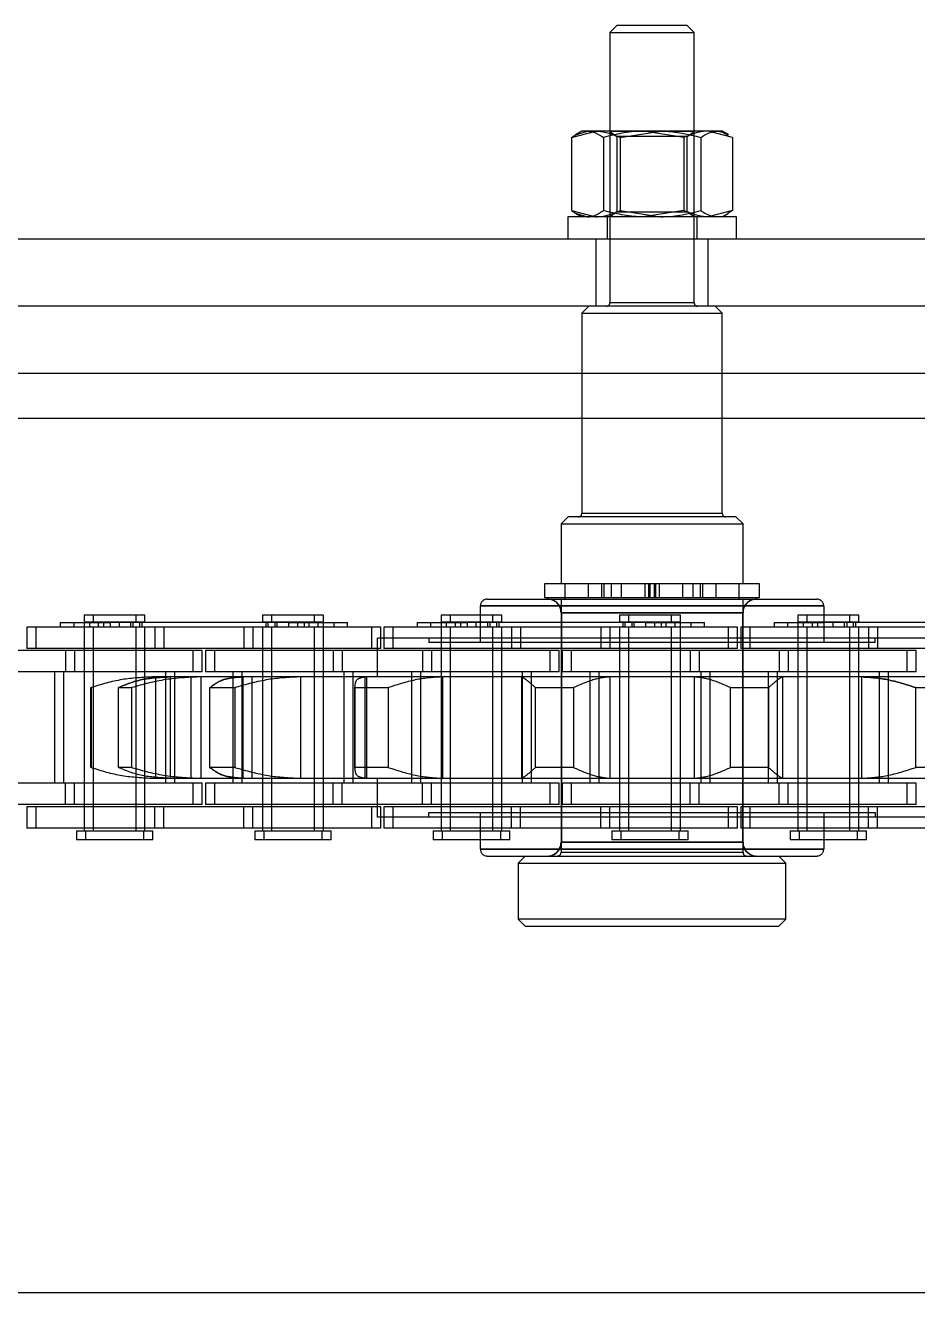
# Model space of a CAD drawing. Header units: metres. Extents: x 0 to 21025, y 0 to 14850.
# Drawn here: x 4385.1 to 4448.6, y 9261.1 to 9351.4 of the extents above; entities that cross this region are included whole.
import ezdxf

# ---------------------------------------------------------------- set-up
doc = ezdxf.new("R2010")
doc.units = ezdxf.units.M
doc.header["$LTSCALE"] = 25
doc.linetypes.add('HIDDEN2', pattern=[4.7625, 3.175, -1.5875])
doc.layers.add('SL4', color=4, linetype='Continuous')
doc.layers.add('ST1', color=7, linetype='HIDDEN2')

msp = doc.modelspace()

# ---------------------------------------------------------------- linework, layer by layer
at = {"layer": 'SL4'}
for p, q in [((4427.197, 9351.384), (4426.697, 9350.884)), ((4432.197, 9351.384), (4427.197, 9351.384)), ((4432.697, 9350.884), (4432.197, 9351.384)), ((4426.697, 9350.884), (4426.697, 9343.849)), ((4426.697, 9350.884), (4432.697, 9350.884)), ((4432.697, 9343.849), (4432.697, 9350.884)), ((4423.965, 9343.402), (4425.697, 9343.849)), ((4424.697, 9343.849), (4424.26, 9343.596)), ((4425.697, 9343.849), (4424.697, 9343.849)), ((4430.295, 9343.849), (4425.697, 9343.849)), ((4427.429, 9343.402), (4430.295, 9343.849)), ((4434.295, 9343.849), (4430.295, 9343.849)), ((4434.697, 9343.849), (4434.295, 9343.849)), ((4435.134, 9343.596), (4434.697, 9343.849)), ((4423.965, 9343.402), (4424.251, 9343.591)), ((4423.965, 9343.402), (4423.965, 9338.195)), ((4427.429, 9343.402), (4427.429, 9338.195)), ((4433.161, 9343.402), (4433.161, 9338.195)), ((4435.429, 9343.402), (4435.429, 9338.195)), ((4423.697, 9337.749), (4423.697, 9336.149)), ((4435.697, 9337.749), (4423.697, 9337.749)), ((4423.965, 9338.195), (4425.697, 9337.749)), ((4423.965, 9338.195), (4424.251, 9338.006)), ((4424.26, 9338.001), (4424.697, 9337.749)), ((4427.429, 9338.195), (4430.295, 9337.749)), ((4434.697, 9337.749), (4435.134, 9338.001)), ((4435.117, 9338.04), (4435.429, 9338.195)), ((4435.697, 9336.149), (4435.697, 9337.749)), ((5535.514, 9336.149), (4210.539, 9336.149)), ((4210.539, 9326.624), (5535.514, 9326.624)), ((4210.539, 9261.149), (5535.514, 9261.149))]:
    msp.add_line(p, q, dxfattribs=at)
for points, knots in [([(4425.697, 9343.849), (4425.738, 9343.848), (4426.323, 9343.842), (4426.896, 9343.614), (4427.429, 9343.402)], [0, 0, 0, 0, 0.070201, 1, 1, 1, 1]), ([(4430.295, 9343.849), (4430.363, 9343.848), (4431.33, 9343.842), (4432.279, 9343.614), (4433.161, 9343.402)], [0, 0, 0, 0, 0.070201, 1, 1, 1, 1]), ([(4433.161, 9343.402), (4433.256, 9343.469), (4433.626, 9343.731), (4434.01, 9343.799), (4434.295, 9343.849)], [0, 0, 0, 0, 0.257551, 1, 1, 1, 1]), ([(4434.295, 9343.849), (4434.398, 9343.844), (4434.676, 9343.831), (4434.946, 9343.663), (4435.117, 9343.557)], [0, 0, 0, 0, 0.371326, 1, 1, 1, 1]), ([(4425.697, 9337.749), (4425.738, 9337.749), (4426.323, 9337.755), (4426.896, 9337.983), (4427.429, 9338.195)], [0, 0, 0, 0, 0.070201, 1, 1, 1, 1]), ([(4430.295, 9337.749), (4430.363, 9337.749), (4431.33, 9337.755), (4432.279, 9337.983), (4433.161, 9338.195)], [0, 0, 0, 0, 0.070201, 1, 1, 1, 1]), ([(4433.161, 9338.195), (4433.256, 9338.128), (4433.626, 9337.866), (4434.01, 9337.799), (4434.295, 9337.749)], [0, 0, 0, 0, 0.257551, 1, 1, 1, 1])]:
    msp.add_open_spline(points, degree=3, knots=knots, dxfattribs=at)
at = {"layer": 'ST1'}
for p, q in [((4424.251, 9343.591), (4425.099, 9343.849)), ((4426.697, 9343.849), (4426.697, 9331.634)), ((4426.697, 9343.849), (4426.697, 9343.823)), ((4431.965, 9343.402), (4429.099, 9343.849)), ((4432.697, 9331.634), (4432.697, 9343.849)), ((4432.697, 9343.823), (4432.697, 9343.849)), ((4435.429, 9343.402), (4433.697, 9343.849)), ((4426.233, 9343.402), (4426.233, 9338.195)), ((4432.697, 9343.823), (4426.697, 9343.823)), ((4426.697, 9343.823), (4427.197, 9343.473)), ((4431.996, 9343.473), (4427.197, 9343.473)), ((4427.197, 9343.473), (4427.197, 9338.099)), ((4431.965, 9343.402), (4431.965, 9338.195)), ((4432.197, 9343.473), (4431.996, 9343.473)), ((4432.197, 9343.473), (4432.697, 9343.823)), ((4432.197, 9338.099), (4432.197, 9343.473)), ((4424.251, 9338.006), (4425.099, 9337.749)), ((4426.497, 9337.749), (4426.497, 9336.149)), ((4427.197, 9338.099), (4426.697, 9337.749)), ((4427.197, 9338.099), (4432.197, 9338.099)), ((4431.965, 9338.195), (4429.099, 9337.749)), ((4432.697, 9337.749), (4432.197, 9338.099)), ((4432.897, 9336.149), (4432.897, 9337.749)), ((4435.429, 9338.195), (4433.697, 9337.749)), ((4425.697, 9336.149), (4425.697, 9331.386)), ((4433.697, 9331.386), (4433.697, 9336.149)), ((5535.514, 9331.386), (4210.539, 9331.386)), ((4425.197, 9331.384), (4424.697, 9330.884)), ((4434.197, 9331.384), (4425.197, 9331.384)), ((4432.697, 9331.634), (4426.697, 9331.634)), ((4434.697, 9330.884), (4434.197, 9331.384)), ((4424.697, 9330.884), (4434.697, 9330.884)), ((4424.697, 9330.884), (4424.697, 9316.634)), ((4434.697, 9316.634), (4434.697, 9330.884)), ((4210.539, 9326.624), (5535.514, 9326.624)), ((5535.514, 9323.386), (4210.539, 9323.386)), ((4423.722, 9316.384), (4423.222, 9315.884)), ((4423.222, 9315.884), (4436.172, 9315.884)), ((4423.222, 9315.884), (4423.222, 9311.629)), ((4435.672, 9316.384), (4423.722, 9316.384)), ((4434.697, 9316.634), (4424.743, 9316.634)), ((4436.172, 9315.884), (4435.672, 9316.384)), ((4436.172, 9311.629), (4436.172, 9315.884)), ((4437.34, 9311.629), (4422.053, 9311.629)), ((4422.053, 9311.629), (4422.053, 9310.629)), ((4423.497, 9311.629), (4423.497, 9310.529)), ((4423.497, 9311.629), (4423.497, 9310.629)), ((4425.149, 9311.629), (4425.149, 9310.629)), ((4426.1, 9311.629), (4426.1, 9310.629)), ((4426.276, 9311.629), (4426.276, 9310.629)), ((4426.792, 9311.629), (4426.792, 9310.629)), ((4427.497, 9311.629), (4427.497, 9310.629)), ((4429.197, 9310.629), (4429.197, 9311.629)), ((4429.447, 9311.629), (4429.447, 9310.629)), ((4429.535, 9311.629), (4429.535, 9310.629)), ((4429.858, 9311.629), (4429.858, 9310.629)), ((4429.947, 9311.629), (4429.947, 9310.629)), ((4430.197, 9311.629), (4430.197, 9310.629)), ((4431.897, 9310.629), (4431.897, 9311.629)), ((4432.601, 9311.629), (4432.601, 9310.629)), ((4433.118, 9311.629), (4433.118, 9310.629)), ((4433.293, 9311.629), (4433.293, 9310.629)), ((4434.244, 9311.629), (4434.244, 9310.629)), ((4435.897, 9310.529), (4435.897, 9311.629)), ((4435.897, 9310.629), (4435.897, 9311.629)), ((4437.34, 9310.629), (4437.34, 9311.629)), ((4417.97, 9310.529), (4441.423, 9310.529)), ((4437.34, 9310.629), (4422.053, 9310.629)), ((4423.222, 9310.529), (4423.222, 9292.489)), ((4436.172, 9292.489), (4436.172, 9310.529)), ((4417.482, 9307.44), (4417.482, 9310.04)), ((4417.482, 9310.04), (4441.912, 9310.04)), ((4441.912, 9310.04), (4417.482, 9310.04)), ((4423.222, 9309.551), (4423.222, 9293.216)), ((4436.147, 9309.551), (4423.246, 9309.551)), ((4423.246, 9309.551), (4423.246, 9293.216)), ((4423.246, 9309.551), (4436.147, 9309.551)), ((4436.147, 9293.216), (4436.147, 9309.551)), ((4436.172, 9293.216), (4436.172, 9309.551)), ((4441.912, 9310.04), (4441.912, 9307.44)), ((4387.577, 9308.873), (4391.129, 9308.873)), ((4387.577, 9308.873), (4387.577, 9308.541)), ((4388.538, 9308.873), (4388.538, 9308.541)), ((4392.974, 9309.384), (4389.284, 9309.384)), ((4389.284, 9309.384), (4389.284, 9308.91)), ((4389.284, 9308.91), (4392.974, 9308.91)), ((4389.284, 9308.873), (4389.284, 9307.021)), ((4389.653, 9308.91), (4389.653, 9308.541)), ((4389.923, 9309.384), (4389.923, 9308.91)), ((4390.292, 9308.91), (4390.292, 9308.541)), ((4390.661, 9308.873), (4390.661, 9308.541)), ((4391.129, 9308.873), (4391.129, 9308.541)), ((4403.829, 9308.873), (4391.129, 9308.873)), ((4391.768, 9308.873), (4391.768, 9308.541)), ((4392.605, 9308.541), (4392.605, 9308.91)), ((4392.748, 9308.873), (4392.748, 9308.541)), ((4393.613, 9309.384), (4392.974, 9309.384)), ((4392.974, 9308.91), (4392.974, 9309.384)), ((4392.974, 9308.91), (4393.613, 9308.91)), ((4393.244, 9308.541), (4393.244, 9308.91)), ((4393.387, 9308.873), (4393.387, 9308.541)), ((4393.613, 9308.91), (4393.613, 9309.384)), ((4405.674, 9309.384), (4401.984, 9309.384)), ((4401.984, 9309.384), (4401.984, 9308.91)), ((4401.984, 9308.91), (4405.674, 9308.91)), ((4402.21, 9308.873), (4402.21, 9308.541)), ((4402.353, 9308.91), (4402.353, 9308.541)), ((4402.623, 9309.384), (4402.623, 9308.91)), ((4402.849, 9308.873), (4402.849, 9308.541)), ((4402.992, 9308.91), (4402.992, 9308.541)), ((4403.829, 9308.873), (4403.829, 9308.541)), ((4403.829, 9308.873), (4407.06, 9308.873)), ((4404.468, 9308.873), (4404.468, 9308.541)), ((4404.936, 9308.873), (4404.936, 9308.541)), ((4405.305, 9308.541), (4405.305, 9308.91)), ((4406.313, 9309.384), (4405.674, 9309.384)), ((4405.674, 9308.91), (4405.674, 9309.384)), ((4405.674, 9308.91), (4406.313, 9308.91)), ((4405.944, 9308.541), (4405.944, 9308.91)), ((4406.313, 9308.91), (4406.313, 9309.384)), ((4406.313, 9307.021), (4406.313, 9308.873)), ((4407.06, 9308.873), (4408.02, 9308.873)), ((4407.06, 9308.873), (4407.06, 9308.541)), ((4408.02, 9308.541), (4408.02, 9308.873)), ((4412.977, 9308.873), (4416.529, 9308.873)), ((4412.977, 9308.873), (4412.977, 9308.541)), ((4413.938, 9308.873), (4413.938, 9308.541)), ((4418.374, 9309.384), (4414.684, 9309.384)), ((4414.684, 9309.384), (4414.684, 9308.91)), ((4414.684, 9308.91), (4418.374, 9308.91)), ((4414.684, 9308.873), (4414.684, 9307.021)), ((4415.053, 9308.91), (4415.053, 9308.541)), ((4415.323, 9309.384), (4415.323, 9308.91)), ((4415.692, 9308.91), (4415.692, 9308.541)), ((4416.061, 9308.873), (4416.061, 9308.541)), ((4416.529, 9308.873), (4416.529, 9308.541)), ((4429.229, 9308.873), (4416.529, 9308.873)), ((4417.168, 9308.873), (4417.168, 9308.541)), ((4418.005, 9308.541), (4418.005, 9308.91)), ((4418.148, 9308.873), (4418.148, 9308.541)), ((4419.013, 9309.384), (4418.374, 9309.384)), ((4418.374, 9308.91), (4418.374, 9309.384)), ((4418.374, 9308.91), (4419.013, 9308.91)), ((4418.644, 9308.541), (4418.644, 9308.91)), ((4418.787, 9308.873), (4418.787, 9308.541)), ((4419.013, 9308.91), (4419.013, 9309.384)), ((4431.074, 9309.384), (4427.384, 9309.384)), ((4427.384, 9309.384), (4427.384, 9308.91)), ((4427.384, 9308.91), (4431.074, 9308.91)), ((4427.61, 9308.873), (4427.61, 9308.541)), ((4427.753, 9308.91), (4427.753, 9308.541)), ((4428.023, 9309.384), (4428.023, 9308.91)), ((4428.249, 9308.873), (4428.249, 9308.541)), ((4428.392, 9308.91), (4428.392, 9308.541)), ((4429.229, 9308.873), (4429.229, 9308.541)), ((4429.229, 9308.873), (4432.46, 9308.873)), ((4429.868, 9308.873), (4429.868, 9308.541)), ((4430.336, 9308.873), (4430.336, 9308.541)), ((4430.705, 9308.541), (4430.705, 9308.91)), ((4431.713, 9309.384), (4431.074, 9309.384)), ((4431.074, 9308.91), (4431.074, 9309.384)), ((4431.074, 9308.91), (4431.713, 9308.91)), ((4431.344, 9308.541), (4431.344, 9308.91)), ((4431.713, 9308.91), (4431.713, 9309.384)), ((4431.713, 9307.021), (4431.713, 9308.873)), ((4432.46, 9308.873), (4433.42, 9308.873)), ((4432.46, 9308.873), (4432.46, 9308.541)), ((4433.42, 9308.541), (4433.42, 9308.873)), ((4438.377, 9308.873), (4441.929, 9308.873)), ((4438.377, 9308.873), (4438.377, 9308.541)), ((4439.337, 9308.873), (4439.337, 9308.541)), ((4443.774, 9309.384), (4440.084, 9309.384)), ((4440.084, 9309.384), (4440.084, 9308.91)), ((4440.084, 9308.91), (4443.774, 9308.91)), ((4440.084, 9308.873), (4440.084, 9307.021)), ((4440.453, 9308.91), (4440.453, 9308.541)), ((4440.723, 9309.384), (4440.723, 9308.91)), ((4441.092, 9308.91), (4441.092, 9308.541)), ((4441.461, 9308.873), (4441.461, 9308.541)), ((4441.929, 9308.873), (4441.929, 9308.541)), ((4454.629, 9308.873), (4441.929, 9308.873)), ((4442.568, 9308.873), (4442.568, 9308.541)), ((4443.405, 9308.541), (4443.405, 9308.91)), ((4443.548, 9308.873), (4443.548, 9308.541)), ((4444.413, 9309.384), (4443.774, 9309.384)), ((4443.774, 9308.91), (4443.774, 9309.384)), ((4443.774, 9308.91), (4444.413, 9308.91)), ((4444.044, 9308.541), (4444.044, 9308.91)), ((4444.187, 9308.873), (4444.187, 9308.541)), ((4444.413, 9308.91), (4444.413, 9309.384)), ((4394.304, 9308.541), (4385.209, 9308.541)), ((4385.209, 9308.541), (4385.209, 9307.021)), ((4385.848, 9308.541), (4385.848, 9307.021)), ((4389.284, 9308.541), (4389.284, 9294.042)), ((4389.923, 9308.541), (4389.923, 9307.021)), ((4389.923, 9308.541), (4389.923, 9294.042)), ((4392.974, 9307.021), (4392.974, 9308.541)), ((4392.974, 9294.042), (4392.974, 9308.541)), ((4393.613, 9307.021), (4393.613, 9308.541)), ((4393.613, 9294.042), (4393.613, 9308.541)), ((4394.304, 9308.541), (4394.304, 9307.021)), ((4400.654, 9308.541), (4394.304, 9308.541)), ((4394.943, 9308.541), (4394.943, 9307.021)), ((4400.654, 9308.541), (4400.654, 9307.021)), ((4409.749, 9308.541), (4400.654, 9308.541)), ((4401.293, 9308.541), (4401.293, 9307.021)), ((4401.984, 9308.541), (4401.984, 9307.021)), ((4401.984, 9308.541), (4401.984, 9294.042)), ((4402.623, 9308.541), (4402.623, 9307.021)), ((4402.623, 9308.541), (4402.623, 9294.042)), ((4405.674, 9307.021), (4405.674, 9308.541)), ((4405.674, 9294.042), (4405.674, 9308.541)), ((4406.313, 9294.042), (4406.313, 9308.541)), ((4410.388, 9308.541), (4409.749, 9308.541)), ((4409.749, 9307.021), (4409.749, 9308.541)), ((4410.153, 9304.989), (4410.153, 9307.759)), ((4449.241, 9307.759), (4410.153, 9307.759)), ((4410.388, 9307.021), (4410.388, 9308.541)), ((4419.704, 9308.541), (4410.609, 9308.541)), ((4410.609, 9308.541), (4410.609, 9307.021)), ((4411.248, 9308.541), (4411.248, 9307.021)), ((4413.817, 9307.759), (4413.817, 9307.44)), ((4414.684, 9308.541), (4414.684, 9294.042)), ((4415.323, 9308.541), (4415.323, 9307.021)), ((4415.323, 9308.541), (4415.323, 9294.042)), ((4418.374, 9307.021), (4418.374, 9308.541)), ((4418.374, 9294.042), (4418.374, 9308.541)), ((4419.013, 9307.021), (4419.013, 9308.541)), ((4419.013, 9294.042), (4419.013, 9308.541)), ((4419.704, 9308.541), (4419.704, 9307.021)), ((4426.054, 9308.541), (4419.704, 9308.541)), ((4420.343, 9308.541), (4420.343, 9307.021)), ((4426.054, 9308.541), (4426.054, 9307.021)), ((4435.149, 9308.541), (4426.054, 9308.541)), ((4426.693, 9308.541), (4426.693, 9307.021)), ((4427.384, 9308.541), (4427.384, 9307.021)), ((4427.384, 9308.541), (4427.384, 9294.042)), ((4428.023, 9308.541), (4428.023, 9307.021)), ((4428.023, 9308.541), (4428.023, 9294.042)), ((4431.074, 9307.021), (4431.074, 9308.541)), ((4431.074, 9294.042), (4431.074, 9308.541)), ((4431.713, 9294.042), (4431.713, 9308.541)), ((4435.788, 9308.541), (4435.149, 9308.541)), ((4435.149, 9307.021), (4435.149, 9308.541)), ((4435.788, 9307.021), (4435.788, 9308.541)), ((4445.104, 9308.541), (4436.009, 9308.541)), ((4436.009, 9308.541), (4436.009, 9307.021)), ((4436.648, 9308.541), (4436.648, 9307.021)), ((4440.084, 9308.541), (4440.084, 9294.042)), ((4440.723, 9308.541), (4440.723, 9307.021)), ((4440.723, 9308.541), (4440.723, 9294.042)), ((4443.774, 9307.021), (4443.774, 9308.541)), ((4443.774, 9294.042), (4443.774, 9308.541)), ((4444.413, 9307.021), (4444.413, 9308.541)), ((4444.413, 9294.042), (4444.413, 9308.541)), ((4445.104, 9308.541), (4445.104, 9307.021)), ((4451.454, 9308.541), (4445.104, 9308.541)), ((4445.576, 9307.44), (4445.576, 9307.759)), ((4445.743, 9308.541), (4445.743, 9307.021)), ((4387.954, 9306.869), (4381.604, 9306.869)), ((4394.304, 9307.021), (4385.209, 9307.021)), ((4387.954, 9306.869), (4387.954, 9305.349)), ((4397.049, 9306.869), (4387.954, 9306.869)), ((4388.593, 9306.869), (4388.593, 9305.349)), ((4389.284, 9306.869), (4389.284, 9305.349)), ((4389.923, 9306.869), (4389.923, 9305.349)), ((4392.974, 9305.349), (4392.974, 9306.869)), ((4393.613, 9305.349), (4393.613, 9306.869)), ((4400.654, 9307.021), (4394.304, 9307.021)), ((4397.688, 9306.869), (4397.049, 9306.869)), ((4397.049, 9305.349), (4397.049, 9306.869)), ((4397.688, 9305.349), (4397.688, 9306.869)), ((4407.004, 9306.869), (4397.909, 9306.869)), ((4397.909, 9306.869), (4397.909, 9305.349)), ((4398.548, 9306.869), (4398.548, 9305.349)), ((4409.749, 9307.021), (4400.654, 9307.021)), ((4401.984, 9306.869), (4401.984, 9305.349)), ((4402.623, 9306.869), (4402.623, 9305.349)), ((4405.674, 9305.349), (4405.674, 9306.869)), ((4406.313, 9305.349), (4406.313, 9306.869)), ((4407.004, 9306.869), (4407.004, 9305.349)), ((4413.354, 9306.869), (4407.004, 9306.869)), ((4407.643, 9306.869), (4407.643, 9305.349)), ((4410.388, 9307.021), (4409.749, 9307.021)), ((4419.704, 9307.021), (4410.609, 9307.021)), ((4413.354, 9306.869), (4413.354, 9305.349)), ((4422.449, 9306.869), (4413.354, 9306.869)), ((4445.576, 9307.44), (4413.817, 9307.44)), ((4413.993, 9306.869), (4413.993, 9305.349)), ((4414.684, 9306.869), (4414.684, 9305.349)), ((4415.323, 9306.869), (4415.323, 9305.349)), ((4418.374, 9305.349), (4418.374, 9306.869)), ((4419.013, 9305.349), (4419.013, 9306.869)), ((4426.054, 9307.021), (4419.704, 9307.021)), ((4423.088, 9306.869), (4422.449, 9306.869)), ((4422.449, 9305.349), (4422.449, 9306.869)), ((4423.088, 9305.349), (4423.088, 9306.869)), ((4432.404, 9306.869), (4423.309, 9306.869)), ((4423.309, 9306.869), (4423.309, 9305.349)), ((4423.948, 9306.869), (4423.948, 9305.349)), ((4435.149, 9307.021), (4426.054, 9307.021)), ((4427.384, 9306.869), (4427.384, 9305.349)), ((4428.023, 9306.869), (4428.023, 9305.349)), ((4431.074, 9305.349), (4431.074, 9306.869)), ((4431.713, 9305.349), (4431.713, 9306.869)), ((4432.404, 9306.869), (4432.404, 9305.349)), ((4438.754, 9306.869), (4432.404, 9306.869)), ((4433.043, 9306.869), (4433.043, 9305.349)), ((4435.788, 9307.021), (4435.149, 9307.021)), ((4445.104, 9307.021), (4436.009, 9307.021)), ((4438.754, 9306.869), (4438.754, 9305.349)), ((4447.849, 9306.869), (4438.754, 9306.869)), ((4439.393, 9306.869), (4439.393, 9305.349)), ((4440.084, 9306.869), (4440.084, 9305.349)), ((4440.723, 9306.869), (4440.723, 9305.349)), ((4443.774, 9305.349), (4443.774, 9306.869)), ((4444.413, 9305.349), (4444.413, 9306.869)), ((4451.454, 9307.021), (4445.104, 9307.021)), ((4448.488, 9306.869), (4447.849, 9306.869)), ((4447.849, 9305.349), (4447.849, 9306.869)), ((4448.488, 9305.349), (4448.488, 9306.869)), ((4387.954, 9305.349), (4381.604, 9305.349)), ((4387.169, 9305.349), (4387.169, 9297.419)), ((4387.808, 9305.349), (4387.808, 9297.419)), ((4397.049, 9305.349), (4387.954, 9305.349)), ((4389.284, 9305.349), (4389.284, 9297.419)), ((4389.923, 9305.349), (4389.923, 9297.419)), ((4392.974, 9297.419), (4392.974, 9305.349)), ((4393.613, 9297.419), (4393.613, 9305.349)), ((4395.089, 9297.419), (4395.089, 9305.349)), ((4395.728, 9297.419), (4395.728, 9305.349)), ((4397.688, 9305.349), (4397.049, 9305.349)), ((4407.004, 9305.349), (4397.909, 9305.349)), ((4399.869, 9305.349), (4399.869, 9297.419)), ((4400.508, 9305.349), (4400.508, 9297.419)), ((4401.984, 9305.349), (4401.984, 9297.419)), ((4402.623, 9305.349), (4402.623, 9297.419)), ((4405.674, 9297.419), (4405.674, 9305.349)), ((4406.313, 9297.419), (4406.313, 9305.349)), ((4413.354, 9305.349), (4407.004, 9305.349)), ((4407.789, 9297.419), (4407.789, 9305.349)), ((4408.428, 9297.419), (4408.428, 9305.349)), ((4412.569, 9305.349), (4412.569, 9297.419)), ((4413.208, 9305.349), (4413.208, 9297.419)), ((4422.449, 9305.349), (4413.354, 9305.349)), ((4414.684, 9305.349), (4414.684, 9297.419)), ((4415.323, 9305.349), (4415.323, 9297.419)), ((4418.374, 9297.419), (4418.374, 9305.349)), ((4419.013, 9297.419), (4419.013, 9305.349)), ((4420.489, 9297.419), (4420.489, 9305.349)), ((4421.128, 9297.419), (4421.128, 9305.349)), ((4423.088, 9305.349), (4422.449, 9305.349)), ((4432.404, 9305.349), (4423.309, 9305.349)), ((4425.269, 9305.349), (4425.269, 9297.419)), ((4425.908, 9305.349), (4425.908, 9297.419)), ((4427.384, 9305.349), (4427.384, 9297.419)), ((4428.023, 9305.349), (4428.023, 9297.419)), ((4431.074, 9297.419), (4431.074, 9305.349)), ((4431.713, 9297.419), (4431.713, 9305.349)), ((4438.754, 9305.349), (4432.404, 9305.349)), ((4433.189, 9297.419), (4433.189, 9305.349)), ((4433.828, 9297.419), (4433.828, 9305.349)), ((4437.969, 9305.349), (4437.969, 9297.419)), ((4438.608, 9305.349), (4438.608, 9297.419)), ((4447.849, 9305.349), (4438.754, 9305.349)), ((4440.084, 9305.349), (4440.084, 9297.419)), ((4440.723, 9305.349), (4440.723, 9297.419)), ((4443.774, 9297.419), (4443.774, 9305.349)), ((4444.413, 9297.419), (4444.413, 9305.349)), ((4445.889, 9297.419), (4445.889, 9305.349)), ((4446.528, 9297.419), (4446.528, 9305.349)), ((4448.488, 9305.349), (4447.849, 9305.349)), ((4389.757, 9304.227), (4389.78, 9304.227)), ((4389.757, 9298.541), (4389.757, 9304.227)), ((4389.78, 9304.227), (4389.78, 9298.541)), ((4391.718, 9304.227), (4392.657, 9304.227)), ((4391.718, 9298.541), (4391.718, 9304.227)), ((4392.657, 9304.227), (4392.657, 9298.541)), ((4393.609, 9304.98), (4394.089, 9304.989)), ((4394.23, 9304.989), (4394.089, 9304.989)), ((4394.356, 9304.989), (4394.23, 9304.989)), ((4394.356, 9304.989), (4394.356, 9297.779)), ((4395.287, 9304.989), (4394.356, 9304.989)), ((4397.451, 9304.989), (4395.287, 9304.989)), ((4395.396, 9304.989), (4395.396, 9297.779)), ((4396.894, 9297.779), (4396.894, 9304.989)), ((4397.58, 9304.989), (4397.451, 9304.989)), ((4397.58, 9304.989), (4397.58, 9297.779)), ((4400.493, 9304.989), (4397.58, 9304.989)), ((4398.237, 9304.227), (4400.001, 9304.227)), ((4398.237, 9298.541), (4398.237, 9304.227)), ((4400.001, 9304.227), (4400.001, 9298.541)), ((4404.562, 9304.989), (4400.493, 9304.989)), ((4400.572, 9304.989), (4400.572, 9297.779)), ((4401.241, 9297.779), (4401.241, 9304.989)), ((4404.677, 9304.989), (4404.562, 9304.989)), ((4404.677, 9304.989), (4404.677, 9297.779)), ((4409.223, 9304.989), (4404.677, 9304.989)), ((4408.549, 9304.284), (4408.549, 9298.483)), ((4408.551, 9304.227), (4410.926, 9304.227)), ((4408.551, 9298.541), (4408.551, 9304.227)), ((4414.704, 9304.989), (4409.223, 9304.989)), ((4409.261, 9304.989), (4409.261, 9297.779)), ((4409.411, 9297.779), (4409.411, 9304.989)), ((4410.926, 9304.227), (4410.926, 9298.541)), ((4414.792, 9304.989), (4414.704, 9304.989)), ((4414.792, 9304.989), (4414.792, 9297.779)), ((4420.415, 9304.989), (4414.792, 9304.989)), ((4420.415, 9304.989), (4420.415, 9297.779)), ((4420.421, 9304.989), (4420.415, 9304.989)), ((4426.655, 9304.989), (4420.421, 9304.989)), ((4421.415, 9304.227), (4424.116, 9304.227)), ((4421.415, 9298.541), (4421.415, 9304.227)), ((4424.116, 9304.227), (4424.116, 9298.541)), ((4426.705, 9304.989), (4426.655, 9304.989)), ((4426.705, 9304.989), (4426.705, 9297.779)), ((4432.688, 9304.989), (4426.705, 9304.989)), ((4432.688, 9304.989), (4432.688, 9297.779)), ((4432.739, 9304.989), (4432.688, 9304.989)), ((4438.972, 9304.989), (4432.739, 9304.989)), ((4435.277, 9304.227), (4437.979, 9304.227)), ((4435.277, 9298.541), (4435.277, 9304.227)), ((4437.979, 9304.227), (4437.979, 9298.541)), ((4438.978, 9304.989), (4438.972, 9304.989)), ((4438.978, 9304.989), (4438.978, 9297.779)), ((4444.601, 9304.989), (4438.978, 9304.989)), ((4444.601, 9304.989), (4444.601, 9297.779)), ((4444.689, 9304.989), (4444.601, 9304.989)), ((4450.171, 9304.989), (4444.689, 9304.989)), ((4448.467, 9304.227), (4450.843, 9304.227)), ((4448.467, 9298.541), (4448.467, 9304.227)), ((4389.78, 9298.541), (4389.757, 9298.541)), ((4392.657, 9298.541), (4391.718, 9298.541)), ((4400.001, 9298.541), (4398.237, 9298.541)), ((4410.926, 9298.541), (4408.551, 9298.541)), ((4424.116, 9298.541), (4421.415, 9298.541)), ((4437.979, 9298.541), (4435.277, 9298.541)), ((4450.843, 9298.541), (4448.467, 9298.541)), ((4387.954, 9297.419), (4381.604, 9297.419)), ((4387.954, 9295.899), (4387.954, 9297.419)), ((4397.049, 9297.419), (4387.954, 9297.419)), ((4388.593, 9295.899), (4388.593, 9297.419)), ((4389.284, 9297.419), (4389.284, 9295.899)), ((4389.923, 9297.419), (4389.923, 9295.899)), ((4392.974, 9295.899), (4392.974, 9297.419)), ((4393.613, 9295.899), (4393.613, 9297.419)), ((4394.089, 9297.779), (4394.23, 9297.779)), ((4394.23, 9297.779), (4394.356, 9297.779)), ((4394.356, 9297.779), (4395.287, 9297.779)), ((4395.287, 9297.779), (4397.451, 9297.779)), ((4397.688, 9297.419), (4397.049, 9297.419)), ((4397.049, 9295.899), (4397.049, 9297.419)), ((4397.451, 9297.779), (4397.58, 9297.779)), ((4397.58, 9297.779), (4400.493, 9297.779)), ((4397.688, 9295.899), (4397.688, 9297.419)), ((4407.004, 9297.419), (4397.909, 9297.419)), ((4397.909, 9297.419), (4397.909, 9295.899)), ((4398.548, 9297.419), (4398.548, 9295.899)), ((4400.493, 9297.779), (4404.562, 9297.779)), ((4401.984, 9297.419), (4401.984, 9295.899)), ((4402.623, 9297.419), (4402.623, 9295.899)), ((4404.562, 9297.779), (4404.677, 9297.779)), ((4404.677, 9297.779), (4409.223, 9297.779)), ((4405.674, 9295.899), (4405.674, 9297.419)), ((4406.313, 9295.899), (4406.313, 9297.419)), ((4407.004, 9295.899), (4407.004, 9297.419)), ((4413.354, 9297.419), (4407.004, 9297.419)), ((4407.643, 9295.899), (4407.643, 9297.419)), ((4409.223, 9297.779), (4414.704, 9297.779)), ((4410.153, 9295.009), (4410.153, 9297.779)), ((4413.354, 9295.899), (4413.354, 9297.419)), ((4422.449, 9297.419), (4413.354, 9297.419)), ((4413.993, 9295.899), (4413.993, 9297.419)), ((4414.684, 9297.419), (4414.684, 9295.899)), ((4414.704, 9297.779), (4414.792, 9297.779)), ((4414.792, 9297.779), (4420.415, 9297.779)), ((4415.323, 9297.419), (4415.323, 9295.899)), ((4418.374, 9295.899), (4418.374, 9297.419)), ((4419.013, 9295.899), (4419.013, 9297.419)), ((4420.415, 9297.779), (4420.421, 9297.779)), ((4420.421, 9297.779), (4426.655, 9297.779)), ((4423.088, 9297.419), (4422.449, 9297.419)), ((4422.449, 9295.899), (4422.449, 9297.419)), ((4423.088, 9295.899), (4423.088, 9297.419)), ((4432.404, 9297.419), (4423.309, 9297.419)), ((4423.309, 9297.419), (4423.309, 9295.899)), ((4423.948, 9297.419), (4423.948, 9295.899)), ((4426.655, 9297.779), (4426.705, 9297.779)), ((4426.705, 9297.779), (4432.688, 9297.779)), ((4427.384, 9297.419), (4427.384, 9295.899)), ((4428.023, 9297.419), (4428.023, 9295.899)), ((4431.074, 9295.899), (4431.074, 9297.419)), ((4431.713, 9295.899), (4431.713, 9297.419)), ((4432.404, 9295.899), (4432.404, 9297.419)), ((4438.754, 9297.419), (4432.404, 9297.419)), ((4432.688, 9297.779), (4432.739, 9297.779)), ((4432.739, 9297.779), (4438.972, 9297.779)), ((4433.043, 9295.899), (4433.043, 9297.419)), ((4438.754, 9295.899), (4438.754, 9297.419)), ((4447.849, 9297.419), (4438.754, 9297.419)), ((4438.972, 9297.779), (4438.978, 9297.779)), ((4438.978, 9297.779), (4444.601, 9297.779)), ((4439.393, 9295.899), (4439.393, 9297.419)), ((4440.084, 9297.419), (4440.084, 9295.899)), ((4440.723, 9297.419), (4440.723, 9295.899)), ((4443.774, 9295.899), (4443.774, 9297.419)), ((4444.413, 9295.899), (4444.413, 9297.419)), ((4444.601, 9297.779), (4444.689, 9297.779)), ((4444.689, 9297.779), (4450.171, 9297.779)), ((4448.488, 9297.419), (4447.849, 9297.419)), ((4447.849, 9295.899), (4447.849, 9297.419)), ((4448.488, 9295.899), (4448.488, 9297.419)), ((4387.954, 9295.899), (4381.604, 9295.899)), ((4394.304, 9295.747), (4385.209, 9295.747)), ((4385.209, 9295.747), (4385.209, 9294.227)), ((4385.848, 9295.747), (4385.848, 9294.227)), ((4397.049, 9295.899), (4387.954, 9295.899)), ((4389.284, 9295.747), (4389.284, 9294.227)), ((4389.923, 9295.747), (4389.923, 9294.227)), ((4392.974, 9294.227), (4392.974, 9295.747)), ((4393.613, 9294.227), (4393.613, 9295.747)), ((4394.304, 9294.227), (4394.304, 9295.747)), ((4400.654, 9295.747), (4394.304, 9295.747)), ((4394.943, 9294.227), (4394.943, 9295.747)), ((4397.688, 9295.899), (4397.049, 9295.899)), ((4407.004, 9295.899), (4397.909, 9295.899)), ((4400.654, 9294.227), (4400.654, 9295.747)), ((4409.749, 9295.747), (4400.654, 9295.747)), ((4401.293, 9294.227), (4401.293, 9295.747)), ((4401.984, 9295.747), (4401.984, 9294.227)), ((4402.623, 9295.747), (4402.623, 9294.227)), ((4405.674, 9294.227), (4405.674, 9295.747)), ((4406.313, 9294.227), (4406.313, 9295.747)), ((4413.354, 9295.899), (4407.004, 9295.899)), ((4410.388, 9295.747), (4409.749, 9295.747)), ((4409.749, 9294.227), (4409.749, 9295.747)), ((4410.388, 9294.227), (4410.388, 9295.747)), ((4419.704, 9295.747), (4410.609, 9295.747)), ((4410.609, 9295.747), (4410.609, 9294.227)), ((4411.248, 9295.747), (4411.248, 9294.227)), ((4422.449, 9295.899), (4413.354, 9295.899)), ((4413.817, 9295.009), (4413.817, 9295.327)), ((4413.817, 9295.327), (4445.576, 9295.327)), ((4414.684, 9295.747), (4414.684, 9294.227)), ((4415.323, 9295.747), (4415.323, 9294.227)), ((4417.482, 9292.727), (4417.482, 9295.327)), ((4418.374, 9294.227), (4418.374, 9295.747)), ((4419.013, 9294.227), (4419.013, 9295.747)), ((4419.704, 9294.227), (4419.704, 9295.747)), ((4426.054, 9295.747), (4419.704, 9295.747)), ((4420.343, 9294.227), (4420.343, 9295.747)), ((4423.088, 9295.899), (4422.449, 9295.899)), ((4432.404, 9295.899), (4423.309, 9295.899)), ((4426.054, 9294.227), (4426.054, 9295.747)), ((4435.149, 9295.747), (4426.054, 9295.747)), ((4426.693, 9294.227), (4426.693, 9295.747)), ((4427.384, 9295.747), (4427.384, 9294.227)), ((4428.023, 9295.747), (4428.023, 9294.227)), ((4431.074, 9294.227), (4431.074, 9295.747)), ((4431.713, 9294.227), (4431.713, 9295.747)), ((4438.754, 9295.899), (4432.404, 9295.899)), ((4435.788, 9295.747), (4435.149, 9295.747)), ((4435.149, 9294.227), (4435.149, 9295.747)), ((4435.788, 9294.227), (4435.788, 9295.747)), ((4445.104, 9295.747), (4436.009, 9295.747)), ((4436.009, 9295.747), (4436.009, 9294.227)), ((4436.648, 9295.747), (4436.648, 9294.227)), ((4447.849, 9295.899), (4438.754, 9295.899)), ((4440.084, 9295.747), (4440.084, 9294.227)), ((4440.723, 9295.747), (4440.723, 9294.227)), ((4441.912, 9295.327), (4441.912, 9292.727)), ((4443.774, 9294.227), (4443.774, 9295.747)), ((4444.413, 9294.227), (4444.413, 9295.747)), ((4445.104, 9294.227), (4445.104, 9295.747)), ((4451.454, 9295.747), (4445.104, 9295.747)), ((4445.576, 9295.327), (4445.576, 9295.009)), ((4445.743, 9294.227), (4445.743, 9295.747)), ((4448.488, 9295.899), (4447.849, 9295.899)), ((4394.304, 9294.227), (4385.209, 9294.227)), ((4400.654, 9294.227), (4394.304, 9294.227)), ((4409.749, 9294.227), (4400.654, 9294.227)), ((4410.388, 9294.227), (4409.749, 9294.227)), ((4449.241, 9295.009), (4410.153, 9295.009)), ((4419.704, 9294.227), (4410.609, 9294.227)), ((4426.054, 9294.227), (4419.704, 9294.227)), ((4435.149, 9294.227), (4426.054, 9294.227)), ((4435.788, 9294.227), (4435.149, 9294.227)), ((4445.104, 9294.227), (4436.009, 9294.227)), ((4451.454, 9294.227), (4445.104, 9294.227)), ((4388.731, 9294.042), (4393.528, 9294.042)), ((4388.731, 9294.042), (4388.731, 9293.384)), ((4393.528, 9293.384), (4388.731, 9293.384)), ((4389.37, 9294.042), (4389.37, 9293.384)), ((4393.528, 9294.042), (4394.167, 9294.042)), ((4393.528, 9293.384), (4393.528, 9294.042)), ((4394.167, 9293.384), (4393.528, 9293.384)), ((4394.167, 9293.384), (4394.167, 9294.042)), ((4401.431, 9294.042), (4406.228, 9294.042)), ((4401.431, 9294.042), (4401.431, 9293.384)), ((4406.228, 9293.384), (4401.431, 9293.384)), ((4402.07, 9294.042), (4402.07, 9293.384)), ((4406.228, 9294.042), (4406.867, 9294.042)), ((4406.228, 9293.384), (4406.228, 9294.042)), ((4406.867, 9293.384), (4406.228, 9293.384)), ((4406.867, 9293.384), (4406.867, 9294.042)), ((4414.131, 9294.042), (4418.928, 9294.042)), ((4414.131, 9294.042), (4414.131, 9293.384)), ((4418.928, 9293.384), (4414.131, 9293.384)), ((4414.77, 9294.042), (4414.77, 9293.384)), ((4418.928, 9294.042), (4419.567, 9294.042)), ((4418.928, 9293.384), (4418.928, 9294.042)), ((4419.567, 9293.384), (4418.928, 9293.384)), ((4419.567, 9293.384), (4419.567, 9294.042)), ((4426.831, 9294.042), (4431.628, 9294.042)), ((4426.831, 9294.042), (4426.831, 9293.384)), ((4431.628, 9293.384), (4426.831, 9293.384)), ((4427.47, 9294.042), (4427.47, 9293.384)), ((4431.628, 9294.042), (4432.267, 9294.042)), ((4431.628, 9293.384), (4431.628, 9294.042)), ((4432.267, 9293.384), (4431.628, 9293.384)), ((4432.267, 9293.384), (4432.267, 9294.042)), ((4439.531, 9294.042), (4444.328, 9294.042)), ((4439.531, 9294.042), (4439.531, 9293.384)), ((4444.328, 9293.384), (4439.531, 9293.384)), ((4440.17, 9294.042), (4440.17, 9293.384)), ((4444.328, 9294.042), (4444.967, 9294.042)), ((4444.328, 9293.384), (4444.328, 9294.042)), ((4444.967, 9293.384), (4444.328, 9293.384)), ((4444.967, 9293.384), (4444.967, 9294.042)), ((4417.482, 9292.727), (4441.912, 9292.727)), ((4441.912, 9292.727), (4417.482, 9292.727)), ((4436.172, 9292.489), (4423.222, 9292.489)), ((4436.147, 9293.216), (4423.246, 9293.216)), ((4423.246, 9293.216), (4436.147, 9293.216)), ((4417.97, 9292.239), (4441.423, 9292.239)), ((4420.672, 9292.239), (4420.172, 9291.739)), ((4420.172, 9291.739), (4439.222, 9291.739)), ((4420.172, 9291.739), (4420.172, 9287.739)), ((4439.222, 9291.739), (4438.722, 9292.239)), ((4439.222, 9287.739), (4439.222, 9291.739)), ((4439.222, 9287.739), (4420.172, 9287.739)), ((4420.172, 9287.739), (4420.672, 9287.239)), ((4420.672, 9287.239), (4438.722, 9287.239)), ((4438.722, 9287.239), (4439.222, 9287.739))]:
    msp.add_line(p, q, dxfattribs=at)
for centre, radius, start, end in [((4426.447, 9331.634), 0.25, 270, 0), ((4432.947, 9331.634), 0.25, 180, 270), ((4424.447, 9316.634), 0.25, 270, 0), ((4434.947, 9316.634), 0.25, 180, 270), ((4417.97, 9310.04), 0.489, 90, 180), ((4422.244, 9309.551), 0.977, 0, 90), ((4422.271, 9309.553), 0.975, 359.89099, 89.89057), ((4437.122, 9309.553), 0.975, 90.10943, 180.10901), ((4437.149, 9309.551), 0.977, 90, 180), ((4441.423, 9310.04), 0.489, 0, 90), ((4417.97, 9292.727), 0.489, 180, 270), ((4422.244, 9293.216), 0.977, 270, 0), ((4422.271, 9293.214), 0.975, 270.10943, 0.10901), ((4422.972, 9292.489), 0.25, 270, 0), ((4437.122, 9293.214), 0.975, 179.89099, 269.89057), ((4437.149, 9293.216), 0.977, 180, 270), ((4436.422, 9292.489), 0.25, 180, 270), ((4441.423, 9292.727), 0.489, 270, 0)]:
    msp.add_arc(centre, radius, start, end, dxfattribs=at)
for points, knots in [([(4425.099, 9343.849), (4425.202, 9343.842), (4425.586, 9343.817), (4425.959, 9343.577), (4426.233, 9343.402)], [0, 0, 0, 0, 0.268634, 1, 1, 1, 1]), ([(4429.099, 9343.849), (4429.031, 9343.848), (4428.063, 9343.842), (4427.114, 9343.614), (4426.233, 9343.402)], [0, 0, 0, 0, 0.0702006, 1, 1, 1, 1]), ([(4433.697, 9343.849), (4433.656, 9343.848), (4433.071, 9343.842), (4432.498, 9343.614), (4431.965, 9343.402)], [0, 0, 0, 0, 0.070201, 1, 1, 1, 1]), ([(4425.099, 9337.749), (4425.202, 9337.755), (4425.586, 9337.78), (4425.959, 9338.02), (4426.233, 9338.195)], [0, 0, 0, 0, 0.268634, 1, 1, 1, 1]), ([(4429.099, 9337.749), (4429.031, 9337.749), (4428.063, 9337.755), (4427.114, 9337.983), (4426.233, 9338.195)], [0, 0, 0, 0, 0.070201, 1, 1, 1, 1]), ([(4433.697, 9337.749), (4433.656, 9337.749), (4433.071, 9337.755), (4432.498, 9337.983), (4431.965, 9338.195)], [0, 0, 0, 0, 0.070201, 1, 1, 1, 1]), ([(4394.23, 9304.989), (4393.464, 9304.953), (4391.884, 9304.88), (4390.496, 9304.449), (4389.78, 9304.227)], [0, 0, 0, 0, 0.484725, 1, 1, 1, 1]), ([(4391.718, 9304.227), (4392.257, 9304.449), (4393.301, 9304.88), (4394.638, 9304.953), (4395.287, 9304.989)], [0, 0, 0, 0, 0.5152637, 1, 1, 1, 1]), ([(4395.287, 9304.989), (4394.638, 9304.953), (4393.301, 9304.88), (4392.257, 9304.449), (4391.718, 9304.227)], [0, 0, 0, 0, 0.484736, 1, 1, 1, 1]), ([(4397.451, 9304.989), (4396.66, 9304.953), (4395.028, 9304.88), (4393.463, 9304.449), (4392.657, 9304.227)], [0, 0, 0, 0, 0.484722, 1, 1, 1, 1]), ([(4398.237, 9304.227), (4398.533, 9304.449), (4399.108, 9304.88), (4400.041, 9304.953), (4400.493, 9304.989)], [0, 0, 0, 0, 0.5152633, 1, 1, 1, 1]), ([(4400.493, 9304.989), (4400.041, 9304.953), (4399.108, 9304.88), (4398.533, 9304.449), (4398.237, 9304.227)], [0, 0, 0, 0, 0.484737, 1, 1, 1, 1]), ([(4404.562, 9304.989), (4403.841, 9304.953), (4402.353, 9304.88), (4400.8, 9304.449), (4400.001, 9304.227)], [0, 0, 0, 0, 0.484736, 1, 1, 1, 1]), ([(4408.551, 9304.227), (4408.569, 9304.449), (4408.605, 9304.88), (4409.021, 9304.953), (4409.223, 9304.989)], [0, 0, 0, 0, 0.51526, 1, 1, 1, 1]), ([(4414.704, 9304.989), (4414.14, 9304.953), (4412.976, 9304.88), (4411.623, 9304.449), (4410.926, 9304.227)], [0, 0, 0, 0, 0.484737, 1, 1, 1, 1]), ([(4421.415, 9304.227), (4421.153, 9304.449), (4420.645, 9304.88), (4420.494, 9304.953), (4420.421, 9304.989)], [0, 0, 0, 0, 0.515254, 1, 1, 1, 1]), ([(4426.655, 9304.989), (4426.316, 9304.953), (4425.616, 9304.88), (4424.626, 9304.449), (4424.116, 9304.227)], [0, 0, 0, 0, 0.484735, 1, 1, 1, 1]), ([(4435.277, 9304.227), (4434.767, 9304.449), (4433.777, 9304.88), (4433.078, 9304.953), (4432.739, 9304.989)], [0, 0, 0, 0, 0.515257, 1, 1, 1, 1]), ([(4438.972, 9304.989), (4438.899, 9304.953), (4438.748, 9304.88), (4438.24, 9304.449), (4437.979, 9304.227)], [0, 0, 0, 0, 0.484725, 1, 1, 1, 1]), ([(4448.467, 9304.227), (4447.77, 9304.449), (4446.417, 9304.88), (4445.253, 9304.953), (4444.689, 9304.989)], [0, 0, 0, 0, 0.515263, 1, 1, 1, 1]), ([(4444.689, 9304.989), (4445.253, 9304.953), (4446.417, 9304.88), (4447.77, 9304.449), (4448.467, 9304.227)], [0, 0, 0, 0, 0.484737, 1, 1, 1, 1]), ([(4389.78, 9298.541), (4390.496, 9298.318), (4391.884, 9297.887), (4393.464, 9297.814), (4394.23, 9297.779)], [0, 0, 0, 0, 0.515254, 1, 1, 1, 1]), ([(4395.287, 9297.779), (4394.638, 9297.814), (4393.301, 9297.887), (4392.257, 9298.318), (4391.718, 9298.541)], [0, 0, 0, 0, 0.484736, 1, 1, 1, 1]), ([(4392.657, 9298.541), (4393.463, 9298.318), (4395.027, 9297.887), (4396.66, 9297.814), (4397.451, 9297.779)], [0, 0, 0, 0, 0.5152562, 1, 1, 1, 1]), ([(4400.493, 9297.779), (4400.041, 9297.814), (4399.108, 9297.887), (4398.533, 9298.318), (4398.237, 9298.541)], [0, 0, 0, 0, 0.484737, 1, 1, 1, 1]), ([(4398.237, 9298.541), (4398.533, 9298.318), (4399.108, 9297.887), (4400.041, 9297.814), (4400.493, 9297.779)], [0, 0, 0, 0, 0.515263, 1, 1, 1, 1]), ([(4400.001, 9298.541), (4400.8, 9298.318), (4402.353, 9297.887), (4403.841, 9297.814), (4404.562, 9297.779)], [0, 0, 0, 0, 0.515264, 1, 1, 1, 1]), ([(4409.223, 9297.779), (4409.021, 9297.814), (4408.605, 9297.887), (4408.569, 9298.318), (4408.551, 9298.541)], [0, 0, 0, 0, 0.484735, 1, 1, 1, 1]), ([(4410.926, 9298.541), (4411.623, 9298.318), (4412.976, 9297.887), (4414.14, 9297.814), (4414.704, 9297.779)], [0, 0, 0, 0, 0.515263, 1, 1, 1, 1]), ([(4420.421, 9297.779), (4420.494, 9297.814), (4420.645, 9297.887), (4421.153, 9298.318), (4421.415, 9298.541)], [0, 0, 0, 0, 0.484725, 1, 1, 1, 1]), ([(4424.116, 9298.541), (4424.626, 9298.318), (4425.616, 9297.887), (4426.316, 9297.814), (4426.655, 9297.779)], [0, 0, 0, 0, 0.515258, 1, 1, 1, 1]), ([(4432.739, 9297.779), (4433.078, 9297.814), (4433.777, 9297.887), (4434.767, 9298.318), (4435.277, 9298.541)], [0, 0, 0, 0, 0.484735, 1, 1, 1, 1]), ([(4437.979, 9298.541), (4438.24, 9298.318), (4438.748, 9297.887), (4438.899, 9297.814), (4438.972, 9297.779)], [0, 0, 0, 0, 0.515254, 1, 1, 1, 1]), ([(4444.689, 9297.779), (4445.253, 9297.814), (4446.417, 9297.887), (4447.77, 9298.318), (4448.467, 9298.541)], [0, 0, 0, 0, 0.484736, 1, 1, 1, 1])]:
    msp.add_open_spline(points, degree=3, knots=knots, dxfattribs=at)

doc.saveas('drawing.dxf')
